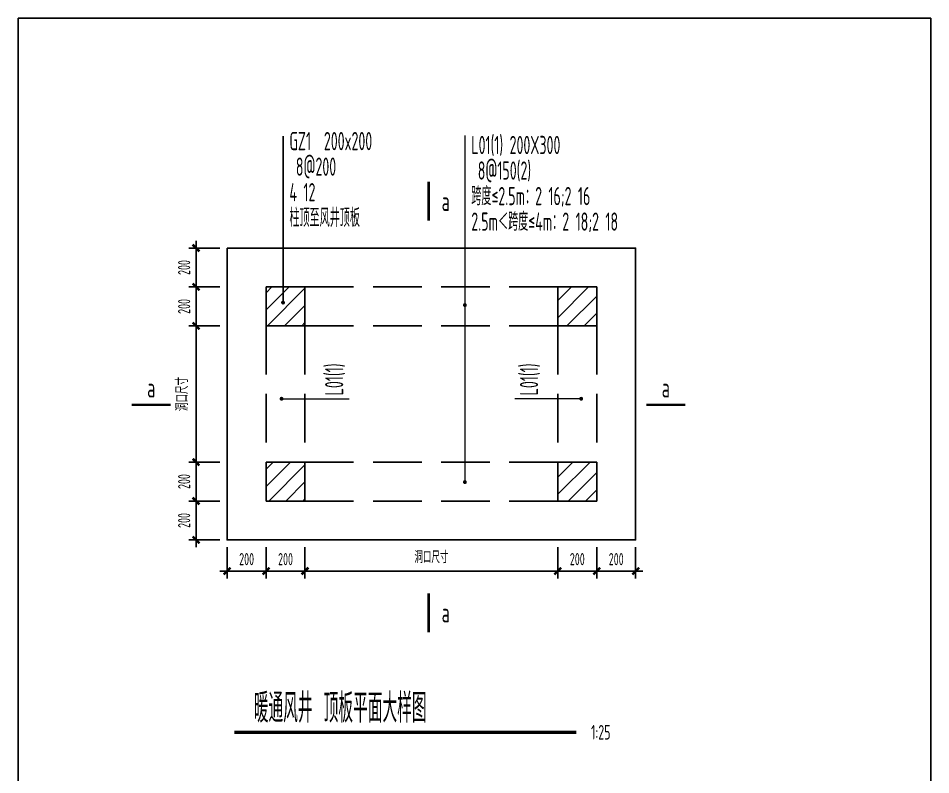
# Model space of a CAD drawing. Extents: x -469675 to 2400000, y -476501 to 2085364.
# Drawn here: x 659314 to 664005, y 465352 to 469240 of the extents above; entities that cross this region are included whole.
import ezdxf
from ezdxf.enums import TextEntityAlignment as Align

# ---------------------------------------------------------------- set-up
doc = ezdxf.new("R2010")
doc.units = 0
doc.header["$LTSCALE"] = 1000
doc.header["$MEASUREMENT"] = 0
doc.linetypes.add('DASH', pattern=[0.35, 0.25, -0.1])
doc.layers.get('0').update_dxf_attribs({"linetype": 'CONTINUOUS', "lineweight": 20})
doc.layers.get('Defpoints').update_dxf_attribs({"linetype": 'CONTINUOUS'})
for name, color, linetype in [('C-BEAM', 4, 'DASH'), ('C-COLU', 2, 'CONTINUOUS'), ('C-COLU_HATCH', 253, 'CONTINUOUS'), ('C-DETAIL', 3, 'CONTINUOUS'), ('C-DETAIL_DIM', 3, 'CONTINUOUS'), ('C-DETAIL_TEXT', 4, 'CONTINUOUS'), ('C-PLAN_SECMK', 4, 'CONTINUOUS'), ('C-PLAN_TEXT', 3, 'CONTINUOUS')]:
    doc.layers.add(name, color=color, linetype=linetype)
doc.layers.add('C-BEAM_REIN_HOR', color=3, linetype='CONTINUOUS', lineweight=0)
doc.layers.add('C-BEAM_REIN_VER', color=3, linetype='CONTINUOUS', lineweight=0)
doc.layers.add('C-注释', color=30, linetype='CONTINUOUS', plot=False)
doc.styles.add('DIM_FONT', font='gbxwxt.shx', dxfattribs={"width": 0.7, "bigfont": 'gbhzfs.shx'})
doc.styles.add('GBSTYLE', font='gbxwxt.shx', dxfattribs={"width": 0.7, "bigfont": 'gbhzfs.shx'})
doc.dimstyles.new('XB DIMN25', dxfattribs={"dimscale": 0.25, "dimtxt": 250, "dimasz": 1, "dimexe": 150, "dimexo": 150, "dimgap": 120, "dimtad": 1, "dimdec": 0, "dimzin": 0, "dimdsep": 46, "dimtxsty": 'DIM_FONT', "dimblk": '_dimx', "dimcen": 0.09, "dimclrd": 3, "dimclre": 3, "dimclrt": 7, "dimazin": 0, "dimtfac": 1, "dimtdec": 0, "dimtix": 1, "dimtmove": 2, "dimatfit": 3, "dimldrblk": '_dimx', "dimfxl": 0, "dimtolj": 1, "dimtzin": 0, "dimarcsym": 0})

# ---------------------------------------------------------------- blocks, each defined once
blk = doc.blocks.new('_dimx')
blk.add_line((-150, 0), (150, 0))
at = {"const_width": 50}
blk.add_lwpolyline([(-70, -70), (70, 70)], dxfattribs=at)
blk = doc.blocks.new('*D2476')
at = {"layer": 'C-DETAIL_DIM', "color": 3, "lineweight": -2, "ltscale": 0.25, "transparency": 16777216}
for p, q in [((662088.2, 466521.3), (662088.2, 466361.3)), ((662288.2, 466521.3), (662288.2, 466361.3)), ((662088.4, 466398.8), (662287.9, 466398.8))]:
    blk.add_line(p, q, dxfattribs=at)
at = {"layer": 'Defpoints', "color": 0, "ltscale": 0.25, "transparency": 16777216}
for p in [(662088.2, 466558.8), (662288.2, 466558.8), (662288.2, 466398.8)]:
    blk.add_point(p, dxfattribs=at)
at = {"layer": 'C-DETAIL_DIM', "color": 3, "lineweight": -2, "ltscale": 0.25, "transparency": 16777216, "xscale": 0.25, "yscale": 0.25, "zscale": 0.25, "rotation": 180}
blk.add_blockref('_dimx', (662088.2, 466398.8), dxfattribs=at)
at = {"layer": 'C-DETAIL_DIM', "color": 3, "lineweight": -2, "ltscale": 0.25, "transparency": 16777216, "xscale": 0.25, "yscale": 0.25, "zscale": 0.25}
blk.add_blockref('_dimx', (662288.2, 466398.8), dxfattribs=at)
at = {"layer": 'C-DETAIL_DIM', "color": 7, "ltscale": 0.25, "transparency": 16777216, "insert": (662188.2, 466460.1), "char_height": 62.5, "attachment_point": 5, "style": 'DIM_FONT'}
blk.add_mtext('\\A1;200', dxfattribs=at)
blk = doc.blocks.new('*D2477')
at = {"layer": 'C-DETAIL_DIM', "color": 3, "lineweight": -2, "ltscale": 0.25, "transparency": 16777216}
for p, q in [((660350.7, 468058.8), (660190.7, 468058.8)), ((660228.2, 467859.1), (660228.2, 468058.6)), ((660350.7, 467858.8), (660190.7, 467858.8))]:
    blk.add_line(p, q, dxfattribs=at)
at = {"layer": 'Defpoints', "color": 0, "ltscale": 0.25, "transparency": 16777216}
for p in [(660228.2, 468058.8), (660388.2, 468058.8), (660388.2, 467858.8)]:
    blk.add_point(p, dxfattribs=at)
at = {"layer": 'C-DETAIL_DIM', "color": 3, "lineweight": -2, "ltscale": 0.25, "transparency": 16777216, "xscale": 0.25, "yscale": 0.25, "zscale": 0.25}
for p, rotation in [((660228.2, 468058.8), 90), ((660228.2, 467858.8), 270)]:
    blk.add_blockref('_dimx', p, dxfattribs=dict(at, rotation=rotation))
at = {"layer": 'C-DETAIL_DIM', "color": 7, "ltscale": 0.25, "transparency": 16777216, "insert": (660166.9, 467958.8), "char_height": 62.5, "attachment_point": 5, "rotation": 90, "style": 'DIM_FONT'}
blk.add_mtext('\\A1;200', dxfattribs=at)
blk = doc.blocks.new('剖面号')
at = {"layer": 'C-PLAN_SECMK', "color": 3, "const_width": 50, "flags": 128}
blk.add_lwpolyline([(400, 0), (-400, 0)], dxfattribs=at)
at = {"layer": 'C-PLAN_SECMK', "style": 'GBSTYLE', "width": 0.7}
blk.add_attdef('剖面号', text='', height=400, rotation=360, dxfattribs=at).set_placement((0, 350), align=Align.MIDDLE_CENTER)
blk = doc.blocks.new('*D2478')
at = {"layer": 'C-DETAIL_DIM', "color": 3, "lineweight": -2, "ltscale": 0.25, "transparency": 16777216}
for p, q in [((662288.2, 466521.3), (662288.2, 466361.3)), ((662488.2, 466521.3), (662488.2, 466361.3)), ((662288.4, 466398.8), (662487.9, 466398.8))]:
    blk.add_line(p, q, dxfattribs=at)
at = {"layer": 'Defpoints', "color": 0, "ltscale": 0.25, "transparency": 16777216}
for p in [(662288.2, 466558.8), (662488.2, 466558.8), (662488.2, 466398.8)]:
    blk.add_point(p, dxfattribs=at)
at = {"layer": 'C-DETAIL_DIM', "color": 3, "lineweight": -2, "ltscale": 0.25, "transparency": 16777216, "xscale": 0.25, "yscale": 0.25, "zscale": 0.25, "rotation": 180}
blk.add_blockref('_dimx', (662288.2, 466398.8), dxfattribs=at)
at = {"layer": 'C-DETAIL_DIM', "color": 3, "lineweight": -2, "ltscale": 0.25, "transparency": 16777216, "xscale": 0.25, "yscale": 0.25, "zscale": 0.25}
blk.add_blockref('_dimx', (662488.2, 466398.8), dxfattribs=at)
at = {"layer": 'C-DETAIL_DIM', "color": 7, "ltscale": 0.25, "transparency": 16777216, "insert": (662388.2, 466460.1), "char_height": 62.5, "attachment_point": 5, "style": 'DIM_FONT'}
blk.add_mtext('\\A1;200', dxfattribs=at)
blk = doc.blocks.new('*D2479')
at = {"layer": 'C-DETAIL_DIM', "color": 3, "lineweight": -2, "ltscale": 0.25, "transparency": 16777216}
for p, q in [((660388.2, 466521.3), (660388.2, 466361.3)), ((660588.2, 466521.3), (660588.2, 466361.3)), ((660388.4, 466398.8), (660587.9, 466398.8))]:
    blk.add_line(p, q, dxfattribs=at)
at = {"layer": 'Defpoints', "color": 0, "ltscale": 0.25, "transparency": 16777216}
for p in [(660388.2, 466558.8), (660588.2, 466558.8), (660588.2, 466398.8)]:
    blk.add_point(p, dxfattribs=at)
at = {"layer": 'C-DETAIL_DIM', "color": 3, "lineweight": -2, "ltscale": 0.25, "transparency": 16777216, "xscale": 0.25, "yscale": 0.25, "zscale": 0.25, "rotation": 180}
blk.add_blockref('_dimx', (660388.2, 466398.8), dxfattribs=at)
at = {"layer": 'C-DETAIL_DIM', "color": 3, "lineweight": -2, "ltscale": 0.25, "transparency": 16777216, "xscale": 0.25, "yscale": 0.25, "zscale": 0.25}
blk.add_blockref('_dimx', (660588.2, 466398.8), dxfattribs=at)
at = {"layer": 'C-DETAIL_DIM', "color": 7, "ltscale": 0.25, "transparency": 16777216, "insert": (660488.2, 466460.1), "char_height": 62.5, "attachment_point": 5, "style": 'DIM_FONT'}
blk.add_mtext('\\A1;200', dxfattribs=at)
blk = doc.blocks.new('*D2480')
at = {"layer": 'C-DETAIL_DIM', "color": 3, "lineweight": -2, "ltscale": 0.25, "transparency": 16777216}
for p, q in [((660588.2, 466521.3), (660588.2, 466361.3)), ((660788.2, 466521.3), (660788.2, 466361.3)), ((660588.4, 466398.8), (660787.9, 466398.8))]:
    blk.add_line(p, q, dxfattribs=at)
at = {"layer": 'Defpoints', "color": 0, "ltscale": 0.25, "transparency": 16777216}
for p in [(660588.2, 466558.8), (660788.2, 466558.8), (660788.2, 466398.8)]:
    blk.add_point(p, dxfattribs=at)
at = {"layer": 'C-DETAIL_DIM', "color": 3, "lineweight": -2, "ltscale": 0.25, "transparency": 16777216, "xscale": 0.25, "yscale": 0.25, "zscale": 0.25, "rotation": 180}
blk.add_blockref('_dimx', (660588.2, 466398.8), dxfattribs=at)
at = {"layer": 'C-DETAIL_DIM', "color": 3, "lineweight": -2, "ltscale": 0.25, "transparency": 16777216, "xscale": 0.25, "yscale": 0.25, "zscale": 0.25}
blk.add_blockref('_dimx', (660788.2, 466398.8), dxfattribs=at)
at = {"layer": 'C-DETAIL_DIM', "color": 7, "ltscale": 0.25, "transparency": 16777216, "insert": (660688.2, 466460.1), "char_height": 62.5, "attachment_point": 5, "style": 'DIM_FONT'}
blk.add_mtext('\\A1;200', dxfattribs=at)
blk = doc.blocks.new('*D2466')
at = {"layer": 'C-DETAIL_DIM', "color": 3, "lineweight": -2, "ltscale": 0.25, "transparency": 16777216}
for p, q in [((660350.7, 467658.8), (660190.7, 467658.8)), ((660228.2, 466959.1), (660228.2, 467658.6)), ((660350.7, 466958.8), (660190.7, 466958.8))]:
    blk.add_line(p, q, dxfattribs=at)
at = {"layer": 'Defpoints', "color": 0, "ltscale": 0.25, "transparency": 16777216}
for p in [(660228.2, 467658.8), (660388.2, 467658.8), (660388.2, 466958.8)]:
    blk.add_point(p, dxfattribs=at)
at = {"layer": 'C-DETAIL_DIM', "color": 3, "lineweight": -2, "ltscale": 0.25, "transparency": 16777216, "xscale": 0.25, "yscale": 0.25, "zscale": 0.25}
for p, rotation in [((660228.2, 467658.8), 90), ((660228.2, 466958.8), 270)]:
    blk.add_blockref('_dimx', p, dxfattribs=dict(at, rotation=rotation))
at = {"layer": 'C-DETAIL_DIM', "color": 7, "ltscale": 0.25, "transparency": 16777216, "insert": (660156.4, 467308.8), "char_height": 62.5, "attachment_point": 5, "rotation": 90, "style": 'DIM_FONT'}
blk.add_mtext('\\A1;洞口尺寸', dxfattribs=at)
blk = doc.blocks.new('*D2467')
at = {"layer": 'C-DETAIL_DIM', "color": 3, "lineweight": -2, "ltscale": 0.25, "transparency": 16777216}
for p, q in [((660350.7, 466958.8), (660190.7, 466958.8)), ((660228.2, 466759.1), (660228.2, 466958.6)), ((660350.7, 466758.8), (660190.7, 466758.8))]:
    blk.add_line(p, q, dxfattribs=at)
at = {"layer": 'Defpoints', "color": 0, "ltscale": 0.25, "transparency": 16777216}
for p in [(660228.2, 466958.8), (660388.2, 466958.8), (660388.2, 466758.8)]:
    blk.add_point(p, dxfattribs=at)
at = {"layer": 'C-DETAIL_DIM', "color": 3, "lineweight": -2, "ltscale": 0.25, "transparency": 16777216, "xscale": 0.25, "yscale": 0.25, "zscale": 0.25}
for p, rotation in [((660228.2, 466958.8), 90), ((660228.2, 466758.8), 270)]:
    blk.add_blockref('_dimx', p, dxfattribs=dict(at, rotation=rotation))
at = {"layer": 'C-DETAIL_DIM', "color": 7, "ltscale": 0.25, "transparency": 16777216, "insert": (660166.9, 466858.8), "char_height": 62.5, "attachment_point": 5, "rotation": 90, "style": 'DIM_FONT'}
blk.add_mtext('\\A1;200', dxfattribs=at)
blk = doc.blocks.new('*D2468')
at = {"layer": 'C-DETAIL_DIM', "color": 3, "lineweight": -2, "ltscale": 0.25, "transparency": 16777216}
for p, q in [((660350.7, 466758.8), (660190.7, 466758.8)), ((660228.2, 466559.1), (660228.2, 466758.6)), ((660350.7, 466558.8), (660190.7, 466558.8))]:
    blk.add_line(p, q, dxfattribs=at)
at = {"layer": 'Defpoints', "color": 0, "ltscale": 0.25, "transparency": 16777216}
for p in [(660228.2, 466758.8), (660388.2, 466758.8), (660388.2, 466558.8)]:
    blk.add_point(p, dxfattribs=at)
at = {"layer": 'C-DETAIL_DIM', "color": 3, "lineweight": -2, "ltscale": 0.25, "transparency": 16777216, "xscale": 0.25, "yscale": 0.25, "zscale": 0.25}
for p, rotation in [((660228.2, 466758.8), 90), ((660228.2, 466558.8), 270)]:
    blk.add_blockref('_dimx', p, dxfattribs=dict(at, rotation=rotation))
at = {"layer": 'C-DETAIL_DIM', "color": 7, "ltscale": 0.25, "transparency": 16777216, "insert": (660166.9, 466658.8), "char_height": 62.5, "attachment_point": 5, "rotation": 90, "style": 'DIM_FONT'}
blk.add_mtext('\\A1;200', dxfattribs=at)
blk = doc.blocks.new('*D2469')
at = {"layer": 'C-DETAIL_DIM', "color": 3, "lineweight": -2, "ltscale": 0.25, "transparency": 16777216}
for p, q in [((660788.2, 466521.3), (660788.2, 466361.3)), ((662088.2, 466521.3), (662088.2, 466361.3)), ((660788.4, 466398.8), (662087.9, 466398.8))]:
    blk.add_line(p, q, dxfattribs=at)
at = {"layer": 'Defpoints', "color": 0, "ltscale": 0.25, "transparency": 16777216}
for p in [(660788.2, 466558.8), (662088.2, 466558.8), (662088.2, 466398.8)]:
    blk.add_point(p, dxfattribs=at)
at = {"layer": 'C-DETAIL_DIM', "color": 3, "lineweight": -2, "ltscale": 0.25, "transparency": 16777216, "xscale": 0.25, "yscale": 0.25, "zscale": 0.25, "rotation": 180}
blk.add_blockref('_dimx', (660788.2, 466398.8), dxfattribs=at)
at = {"layer": 'C-DETAIL_DIM', "color": 3, "lineweight": -2, "ltscale": 0.25, "transparency": 16777216, "xscale": 0.25, "yscale": 0.25, "zscale": 0.25}
blk.add_blockref('_dimx', (662088.2, 466398.8), dxfattribs=at)
at = {"layer": 'C-DETAIL_DIM', "color": 7, "ltscale": 0.25, "transparency": 16777216, "insert": (661438.2, 466470.6), "char_height": 62.5, "attachment_point": 5, "style": 'DIM_FONT'}
blk.add_mtext('\\A1;洞口尺寸', dxfattribs=at)
blk = doc.blocks.new('*D2470')
at = {"layer": 'C-DETAIL_DIM', "color": 3, "lineweight": -2, "ltscale": 0.25, "transparency": 16777216}
for p, q in [((660350.7, 467858.8), (660190.7, 467858.8)), ((660228.2, 467659.1), (660228.2, 467858.6)), ((660350.7, 467658.8), (660190.7, 467658.8))]:
    blk.add_line(p, q, dxfattribs=at)
at = {"layer": 'Defpoints', "color": 0, "ltscale": 0.25, "transparency": 16777216}
for p in [(660228.2, 467858.8), (660388.2, 467858.8), (660388.2, 467658.8)]:
    blk.add_point(p, dxfattribs=at)
at = {"layer": 'C-DETAIL_DIM', "color": 3, "lineweight": -2, "ltscale": 0.25, "transparency": 16777216, "xscale": 0.25, "yscale": 0.25, "zscale": 0.25}
for p, rotation in [((660228.2, 467858.8), 90), ((660228.2, 467658.8), 270)]:
    blk.add_blockref('_dimx', p, dxfattribs=dict(at, rotation=rotation))
at = {"layer": 'C-DETAIL_DIM', "color": 7, "ltscale": 0.25, "transparency": 16777216, "insert": (660166.9, 467758.8), "char_height": 62.5, "attachment_point": 5, "rotation": 90, "style": 'DIM_FONT'}
blk.add_mtext('\\A1;200', dxfattribs=at)

msp = doc.modelspace()

# ---------------------------------------------------------------- hatches: boundary and pattern name
at = {"layer": 'C-COLU_HATCH', "linetype": 'DASH', "ltscale": 0.25}
h = msp.add_hatch(dxfattribs=at)
h.set_pattern_fill('ANSI31', color=256, scale=500, style=0)
h.set_pattern_definition([(45, (1571138.427, 1136018.34), (-44.1941738, 44.1941738), [])])
h.paths.add_polyline_path([(660588.1613, 467858.8222), (660788.1613, 467858.8222), (660788.1613, 467658.8222), (660588.1613, 467658.8222)])
h = msp.add_hatch(dxfattribs=at)
h.set_pattern_fill('ANSI31', color=256, scale=500, style=0)
h.set_pattern_definition([(45, (1569938.427, 1136018.34), (-44.1941738, 44.1941738), [])])
h.paths.add_polyline_path([(662088.1607, 467858.8222), (662288.1607, 467858.8222), (662288.1607, 467658.8222), (662088.1607, 467658.8222)])
h = msp.add_hatch(dxfattribs=at)
h.set_pattern_fill('ANSI31', color=256, scale=500, style=0)
h.set_pattern_definition([(45, (1571138.427, 1135818.34), (-44.1941738, 44.1941738), [])])
h.paths.add_polyline_path([(660588.1613, 466958.8219), (660788.1613, 466958.8219), (660788.1613, 466758.8219), (660588.1613, 466758.8219)])
h = msp.add_hatch(dxfattribs=at)
h.set_pattern_fill('ANSI31', color=256, scale=500, style=0)
h.set_pattern_definition([(45, (1569938.427, 1135818.34), (-44.1941738, 44.1941738), [])])
h.paths.add_polyline_path([(662088.1607, 466958.8219), (662288.1607, 466958.8219), (662288.1607, 466758.8219), (662088.1607, 466758.8219)])

# ---------------------------------------------------------------- linework, layer by layer
at = {"layer": 'C-BEAM'}
for p, q in [((660788.1613, 467858.8222), (662088.1607, 467858.8222)), ((660588.1613, 467658.8222), (660588.1613, 466958.8219)), ((660788.1613, 467658.8222), (662088.1607, 467658.8222)), ((660788.1613, 467658.8222), (660788.1613, 466958.8219)), ((662088.1607, 467658.8222), (662088.1607, 466958.8219)), ((662288.1607, 467658.8222), (662288.1607, 466958.8219)), ((660788.1613, 466958.8219), (662088.1607, 466958.8219)), ((660788.1613, 466758.8219), (662088.1607, 466758.8219))]:
    msp.add_line(p, q, dxfattribs=at)
at = {"layer": 'C-BEAM_REIN_HOR', "color": 31}
msp.add_line((661610.2994, 468637.9782), (661610.2994, 466856.0818), dxfattribs=at)
at = {"layer": 'C-BEAM_REIN_HOR', "color": 31, "ltscale": 0.25, "const_width": 10}
for points in [[(661605.2994, 467765.554, -1), (661615.2994, 467765.554, -1)], [(661605.2994, 466856.0818, -1), (661615.2994, 466856.0818, -1)]]:
    msp.add_lwpolyline(points, format="xyb", close=True, dxfattribs=at)
at = {"layer": 'C-BEAM_REIN_VER', "color": 31}
for p, q in [((660668.1083, 467284.3459), (661015.9243, 467284.3459)), ((662208.2137, 467284.3459), (661866.922, 467284.3459))]:
    msp.add_line(p, q, dxfattribs=at)
at = {"layer": 'C-BEAM_REIN_VER', "color": 31, "ltscale": 0.25, "const_width": 10}
for points in [[(660663.1083, 467284.3459, -1), (660673.1083, 467284.3459, -1)], [(662213.2137, 467284.3459, 1), (662203.2137, 467284.3459, 1)]]:
    msp.add_lwpolyline(points, format="xyb", close=True, dxfattribs=at)
at = {"layer": 'C-COLU', "linetype": 'DASH'}
for points in [[(660588.1613, 467858.8222), (660788.1613, 467858.8222), (660788.1613, 467658.8222), (660588.1613, 467658.8222)], [(662088.1607, 467858.8222), (662288.1607, 467858.8222), (662288.1607, 467658.8222), (662088.1607, 467658.8222)], [(660588.1613, 466958.8219), (660788.1613, 466958.8219), (660788.1613, 466758.8219), (660588.1613, 466758.8219)], [(662088.1607, 466958.8219), (662288.1607, 466958.8219), (662288.1607, 466758.8219), (662088.1607, 466758.8219)]]:
    msp.add_lwpolyline(points, close=True, dxfattribs=at)
at = {"layer": 'C-DETAIL'}
msp.add_lwpolyline([(660388.1613, 468058.8222), (662488.1607, 468058.8222), (662488.1607, 466558.8219), (660388.1613, 466558.8219)], close=True, dxfattribs=at)
at = {"layer": 'C-DETAIL_TEXT', "color": 3, "ltscale": 0.25, "const_width": 17.5, "flags": 128}
msp.add_lwpolyline([(662183.9572, 465570.3215), (660424.9799, 465570.3215)], dxfattribs=at)
at = {"layer": 'C-PLAN_TEXT', "color": 31}
msp.add_line((660675.3754, 467778.4387), (660675.3754, 468634.3605), dxfattribs=at)
at = {"layer": 'C-PLAN_TEXT', "color": 31, "ltscale": 0.25, "const_width": 10}
msp.add_lwpolyline([(660670.3754, 467778.4387, -1), (660680.3754, 467778.4387, -1)], format="xyb", close=True, dxfattribs=at)
at = {"layer": 'C-注释', "ltscale": 0.25}
msp.add_lwpolyline([(659314.125, 469239.7381), (664005.3221, 469239.7381), (664005.3221, 461850.0705), (659314.125, 461850.0705)], close=True, dxfattribs=at)

# ---------------------------------------------------------------- block references
at = {"layer": 'C-PLAN_SECMK', "ltscale": 100}
ref = msp.add_blockref('剖面号', (661424.1058, 468299.1632), dxfattribs=dict(at, xscale=-0.25, yscale=0.25, zscale=0.25, rotation=270))
ref.add_attrib('剖面号', 'a', dxfattribs={"height": 100, "style": 'GBSTYLE', "width": 0.7}).set_placement((661511.6058, 468299.1632), align=Align.MIDDLE_CENTER)
at = {"layer": 'C-PLAN_SECMK', "ltscale": 100, "xscale": 0.25, "yscale": 0.25, "zscale": 0.25}
for p in [(659997.5475, 467253.5634), (662643.0625, 467253.5636)]:
    msp.add_blockref('剖面号', p, dxfattribs=at).add_auto_attribs({'剖面号': 'a'})
at = {"layer": 'C-PLAN_SECMK', "ltscale": 100}
ref = msp.add_blockref('剖面号', (661424.1058, 466184.6866), dxfattribs=dict(at, xscale=-0.25, yscale=0.25, zscale=0.25, rotation=270))
ref.add_attrib('剖面号', 'a', dxfattribs={"height": 100, "style": 'GBSTYLE', "width": 0.7}).set_placement((661511.6058, 466184.6866), align=Align.MIDDLE_CENTER)

# ---------------------------------------------------------------- texts
at = {"layer": 'C-BEAM_REIN_HOR', "color": 3, "style": 'GBSTYLE', "width": 0.65}
msp.add_text('L01(1) 200X300', height=93.75, dxfattribs=at).set_placement((661643.3613, 468541.5456))
at = {"layer": 'C-BEAM_REIN_HOR', "color": 31, "style": 'GBSTYLE', "width": 0.65}
for s, p in [('\xa08@150(2)', (661643.3613, 468410.2956)), ('跨度≤2.5m：2\xa016;2\xa016', (661643.3613, 468279.0456)), ('2.5m＜跨度≤4m：2\xa018;2\xa018', (661643.3613, 468147.7956))]:
    msp.add_text(s, height=93.75, dxfattribs=at).set_placement(p)
at = {"layer": 'C-BEAM_REIN_VER', "color": 3, "style": 'GBSTYLE', "width": 0.65}
for p in [(660985.1572, 467301.8456), (661986.9748, 467301.8456)]:
    msp.add_text('L01(1) ', height=93.75, rotation=90, dxfattribs=at).set_placement(p)
at = {"layer": 'C-DETAIL_TEXT', "color": 30, "ltscale": 0.25, "style": 'GBSTYLE', "width": 0.7}
msp.add_text('暖通风井 顶板平面大样图', height=150, rotation=0, dxfattribs=at).set_placement((660524.9799, 465620.3215))
at = {"layer": 'C-DETAIL_TEXT', "color": 3, "ltscale": 0.25, "style": 'GBSTYLE', "width": 0.7}
msp.add_text('1:25', height=75, rotation=359.9999999, dxfattribs=at).set_placement((662258.9572, 465532.8215))
at = {"layer": 'C-PLAN_TEXT', "style": 'GBSTYLE', "width": 0.65}
msp.add_text('GZ1  200x200', height=93.75, dxfattribs=at).set_placement((660708.1879, 468533.3958), align=Align.BOTTOM_LEFT)
at = {"layer": 'C-PLAN_TEXT', "color": 31, "style": 'GBSTYLE', "width": 0.65}
for s, p in [('\xa08@200', (660708.1879, 468402.1458)), ('4\xa012', (660708.1879, 468270.8958)), ('柱顶至风井顶板', (660708.1879, 468139.6458))]:
    msp.add_text(s, height=93.75, dxfattribs=at).set_placement(p, align=Align.BOTTOM_LEFT)

# ---------------------------------------------------------------- dimensions: what is measured, and where the dimension line sits
at = {"layer": 'C-DETAIL_DIM', "ltscale": 0.25}
for base, p1, p2, picture, middle in [((660228.1613, 468058.8222), (660388.1613, 467858.8225), (660388.1613, 468058.8222), '*D2477', (660166.9113, 467958.8224)), ((660228.1613, 467858.8225), (660388.1613, 467658.8225), (660388.1613, 467858.8225), '*D2470', (660166.9113, 467758.8225)), ((660228.1613, 466958.8222), (660388.1613, 466758.8222), (660388.1613, 466958.8222), '*D2467', (660166.9113, 466858.8222)), ((660228.1613, 466758.8222), (660388.1613, 466558.8222), (660388.1613, 466758.8222), '*D2468', (660166.9113, 466658.8222))]:
    dim = msp.add_linear_dim(base=base, p1=p1, p2=p2, angle=90, dimstyle='XB DIMN25', dxfattribs=at)
    dim.commit()
    dim.dimension.update_dxf_attribs({"geometry": picture, "text_midpoint": middle})
dim = msp.add_linear_dim(base=(660228.1613, 467658.8225), p1=(660388.1613, 466958.8222), p2=(660388.1613, 467658.8225), angle=90, text='洞口尺寸', dimstyle='XB DIMN25', dxfattribs=at)
dim.commit()
dim.dimension.update_dxf_attribs({"geometry": '*D2466', "text_midpoint": (660156.385, 467308.8223)})
for base, p1, p2, picture, middle in [((660588.1613, 466398.8219), (660388.1613, 466558.8219), (660588.1613, 466558.8219), '*D2479', (660488.1613, 466460.0719)), ((660788.1613, 466398.8219), (660588.1613, 466558.8219), (660788.1613, 466558.8219), '*D2480', (660688.1613, 466460.0719)), ((662288.1607, 466398.8219), (662088.1607, 466558.8219), (662288.1607, 466558.8219), '*D2476', (662188.1607, 466460.0719)), ((662488.1607, 466398.8219), (662288.1607, 466558.8219), (662488.1607, 466558.8219), '*D2478', (662388.1607, 466460.0719))]:
    dim = msp.add_linear_dim(base=base, p1=p1, p2=p2, dimstyle='XB DIMN25', dxfattribs=at)
    dim.commit()
    dim.dimension.update_dxf_attribs({"geometry": picture, "text_midpoint": middle})
dim = msp.add_linear_dim(base=(662088.1607, 466398.8219), p1=(660788.1613, 466558.8219), p2=(662088.1607, 466558.8219), text='洞口尺寸', dimstyle='XB DIMN25', dxfattribs=at)
dim.commit()
dim.dimension.update_dxf_attribs({"geometry": '*D2469', "text_midpoint": (661438.161, 466470.5982)})

doc.saveas('drawing.dxf')
